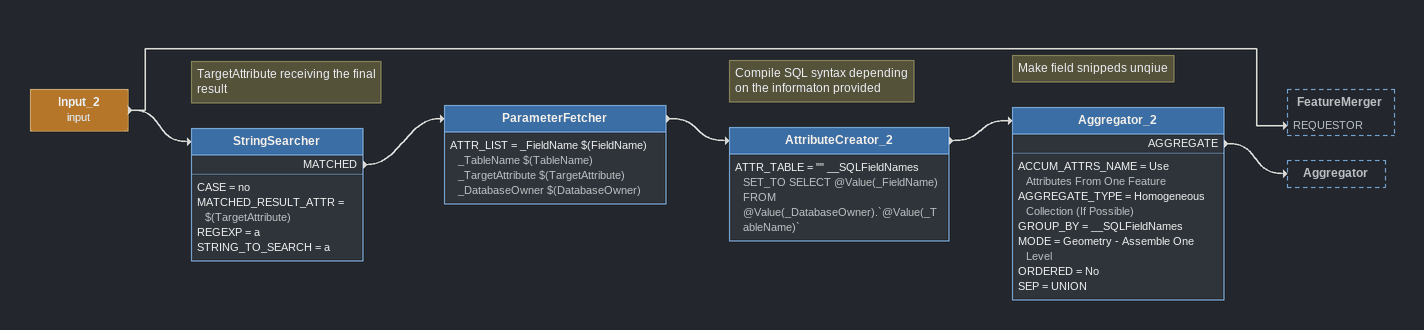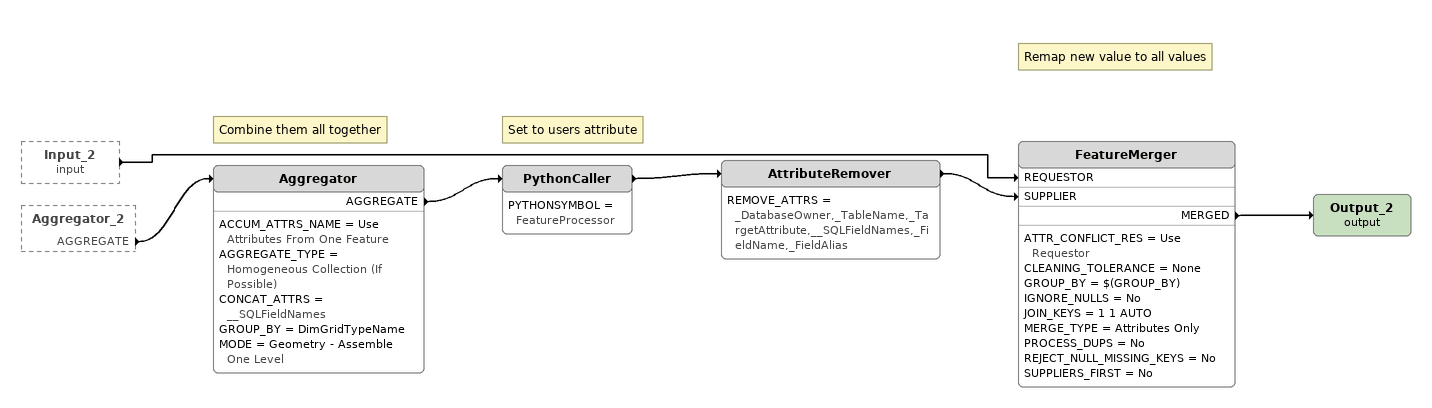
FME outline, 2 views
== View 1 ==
Input_2 (input)
    -> StringSearcher
    -> FeatureMerger [REQUESTOR]
Note: TargetAttribute receiving the final result
StringSearcher
    CASE = no
    MATCHED_RESULT_ATTR = $(TargetAttribute)
    REGEXP = a
    STRING_TO_SEARCH = a
    MATCHED -> ParameterFetcher
ParameterFetcher
    ATTR_LIST = _FieldName $(FieldName) _TableName $(TableName) _TargetAttribute $(TargetAttribute) _DatabaseOwner $(DatabaseOwner)
    -> AttributeCreator_2
Note: Compile SQL syntax depending / on the informaton provided
AttributeCreator_2
    ATTR_TABLE = "" __SQLFieldNames SET_TO SELECT @Value(_FieldName) FROM  @Value(_DatabaseOwner).`@Value(_TableName)`
    -> Aggregator_2
Note: Make field snippeds unqiue
Aggregator_2
    ACCUM_ATTRS_NAME = Use Attributes From One Feature
    AGGREGATE_TYPE = Homogeneous Collection (If Possible)
    GROUP_BY = __SQLFieldNames
    MODE = Geometry - Assemble One Level
    ORDERED = No
    SEP = UNION
    AGGREGATE -> Aggregator

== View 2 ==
Input_2 (input) [outside]
    -> FeatureMerger [REQUESTOR]
Aggregator_2 [outside]
    AGGREGATE -> Aggregator
Note: Combine them all together
Aggregator
    ACCUM_ATTRS_NAME = Use Attributes From One Feature
    AGGREGATE_TYPE = Homogeneous Collection (If Possible)
    CONCAT_ATTRS = __SQLFieldNames
    GROUP_BY = DimGridTypeName
    MODE = Geometry - Assemble One Level
    AGGREGATE -> PythonCaller
Note: Set to users attribute
PythonCaller
    PYTHONSYMBOL = FeatureProcessor
    -> AttributeRemover
AttributeRemover
    REMOVE_ATTRS = _DatabaseOwner,_TableName,_TargetAttribute,__SQLFieldNames,_FieldName,_FieldAlias
    -> FeatureMerger [SUPPLIER]
Note: Remap new value to all values
FeatureMerger
    ATTR_CONFLICT_RES = Use Requestor
    CLEANING_TOLERANCE = None
    GROUP_BY = $(GROUP_BY)
    IGNORE_NULLS = No
    JOIN_KEYS = 1 1 AUTO
    MERGE_TYPE = Attributes Only
    PROCESS_DUPS = No
    REJECT_NULL_MISSING_KEYS = No
    SUPPLIERS_FIRST = No
    MERGED -> Output_2 (output)
Output_2 (output)
